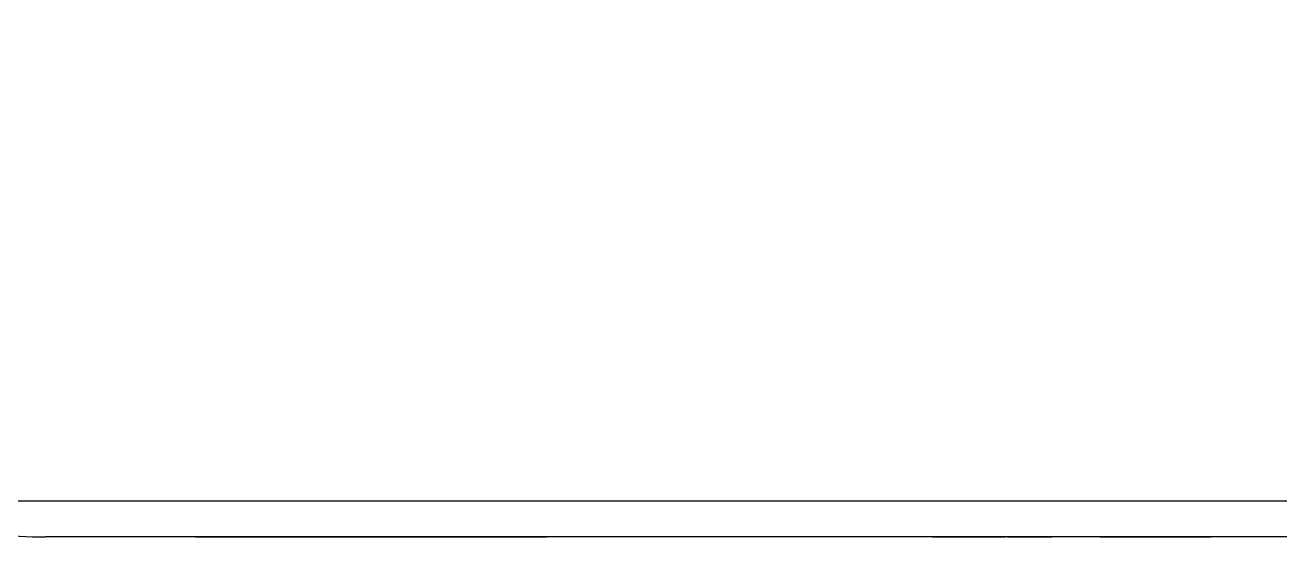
# Model space of a CAD drawing. Header units: inches. Extents: x -490 to -221, y 206 to 408.
# Drawn here: x -311.7 to -287.18, y 205.84 to 215.84 of the extents above; entities that cross this region are included whole.
import ezdxf

# ---------------------------------------------------------------- set-up
doc = ezdxf.new("R2010")
doc.units = ezdxf.units.IN
doc.header["$MEASUREMENT"] = 0

msp = doc.modelspace()

# ---------------------------------------------------------------- linework, layer by layer
for p, q in [((-230.25013, 206.53776, 142.58979), (-312.35013, 206.53776, 142.58979)), ((-231.30013, 205.83776, 142.58979), (-311.30013, 205.83776, 142.58979))]:
    msp.add_line(p, q)
at = {"extrusion": (0, 1, -1.83697e-16)}
for p, q in [((-306.1959, 205.83776, 151.2262), (-308.37079, 205.83776, 139.78284)), ((-308.37079, 205.83776, 139.78284), (-304.39386, 205.83776, 129.33455)), ((-304.39386, 205.83776, 129.33455), (-305.26381, 205.83776, 140.03161)), ((-305.26381, 205.83776, 140.03161), (-304.26958, 205.83776, 151.16401)), ((-302.92806, 205.83776, 116.81569), (-304.34952, 205.83776, 119.47881)), ((-304.34952, 205.83776, 119.47881), (-302.53348, 205.83776, 126.12099)), ((-302.92806, 205.83776, 116.81569), (-301.50659, 205.83776, 119.47881)), ((-302.92806, 205.83776, 124.67782), (-301.50659, 205.83776, 119.47881)), ((-293.97185, 205.83776, 116.81569), (-295.39331, 205.83776, 119.47881)), ((-293.97185, 205.83776, 124.67782), (-295.39331, 205.83776, 119.47881)), ((-292.55038, 205.83776, 119.47881), (-294.36642, 205.83776, 126.12099)), ((-293.97185, 205.83776, 116.81569), (-292.55038, 205.83776, 119.47881)), ((-292.63032, 205.83776, 151.16401), (-293.31386, 205.83776, 155.76622)), ((-291.63609, 205.83776, 140.03161), (-292.63032, 205.83776, 151.16401)), ((-288.52911, 205.83776, 139.78284), (-292.50605, 205.83776, 129.33455)), ((-292.50605, 205.83776, 129.33455), (-291.63609, 205.83776, 140.03161)), ((-289.15051, 205.83776, 155.70403), (-290.704, 205.83776, 151.2262)), ((-290.704, 205.83776, 151.2262), (-288.52911, 205.83776, 139.78284))]:
    msp.add_line(p, q, dxfattribs=at)
msp.add_arc((-311.30013, 215.83776, 142.58979), 10, 180, 270)

doc.saveas('drawing.dxf')
